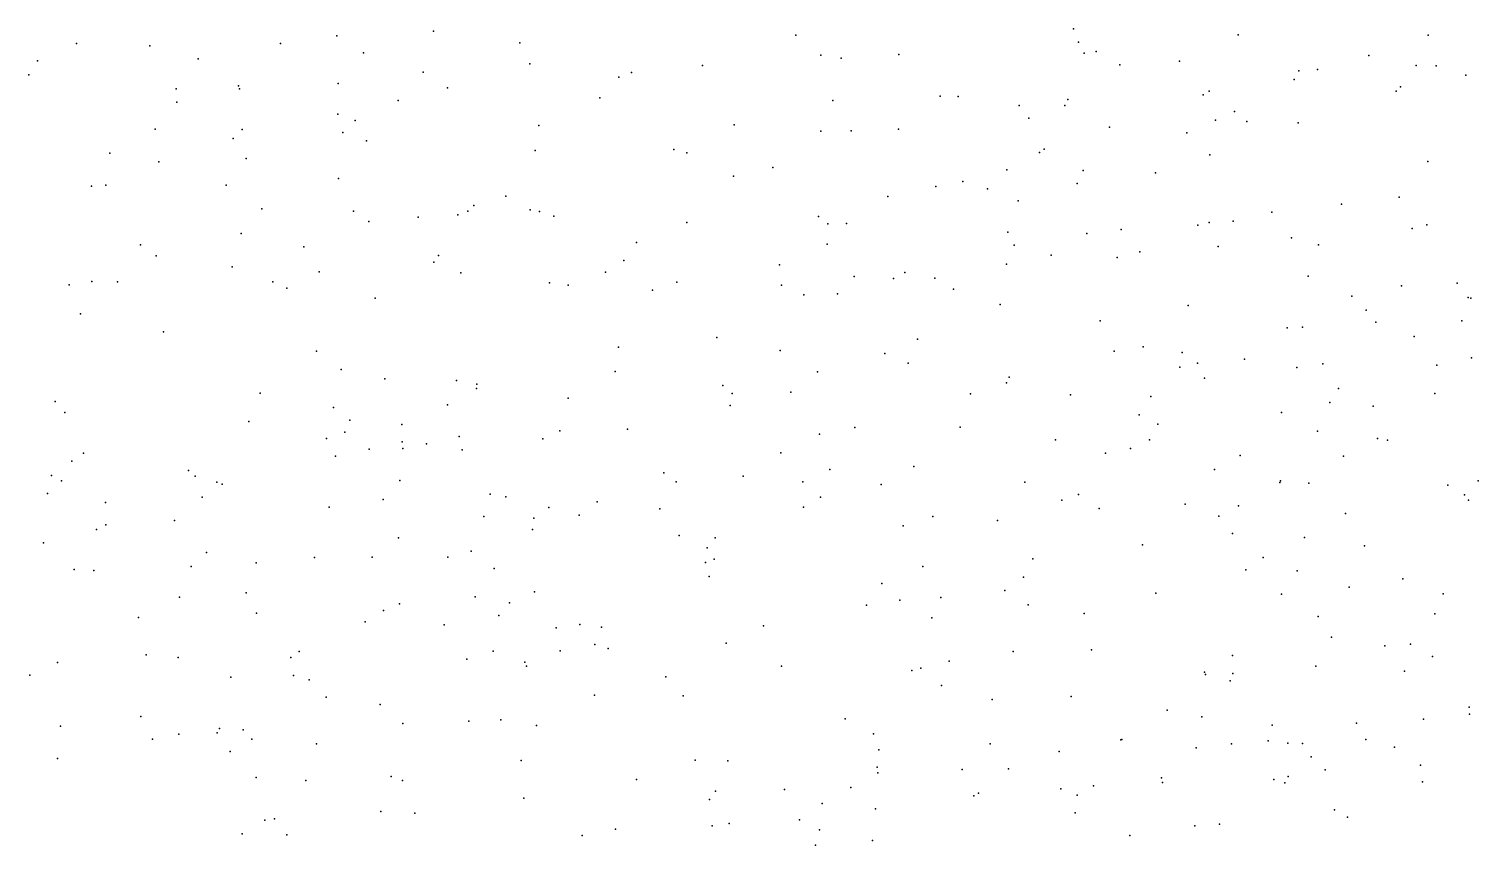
# Model space of a CAD drawing. Header units: metres. Extents: x -23.9 to 23.9, y -28.5 to 28.5.
# Drawn here: x -11.959 to -8.983, y 3.372 to 5.048 of the extents above; entities that cross this region are included whole.
import ezdxf

# ---------------------------------------------------------------- set-up
doc = ezdxf.new("R2010")
doc.units = ezdxf.units.M

msp = doc.modelspace()

# ---------------------------------------------------------------- linework, layer by layer
for p in [(-11.3266, 5.0337, 17.0262), (-11.1283, 5.0434, 1.3777), (-10.3839, 5.0352, 13.7996), (-9.8136, 5.0478, -3.2788), (-9.4757, 5.0361, 19.8611), (-9.0857, 5.0353, -11.51), (-11.8618, 5.0181, 8.1597), (-11.7112, 5.0135, -3.714), (-11.4423, 5.0179, 7.1867), (-10.9513, 5.0196, 2.7233), (-9.8035, 5.0207, 20.9762), (-9.7675, 5.0015, 17.0982), (-11.9413, 4.9822, 7.7763), (-11.6114, 4.9864, 15.2419), (-11.2722, 4.9985, 14.9679), (-10.9306, 4.976, 0.6135), (-10.576, 4.9726, 13.3655), (-10.333, 4.9941, 15.0441), (-10.2913, 4.9876, 12.4946), (-10.1729, 4.9956, 2.9711), (-9.792, 4.9981, 1.8102), (-9.7187, 4.9742, 2.1611), (-9.5961, 4.9815, -16.9836), (-9.2072, 4.9933, 3.7866), (-9.1097, 4.9729, -20.3921), (-9.069, 4.9718, 12.8823), (-11.9591, 4.9535, 1.5537), (-11.1492, 4.9593, 14.6037), (-10.7478, 4.9486, -0.6636), (-10.7217, 4.9582, 16.57), (-9.3607, 4.944, -18.7727), (-9.3511, 4.9617, 5.2316), (-9.313, 4.9646, 4.8446), (-9.0082, 4.9532, 7.9939), (-11.6571, 4.925, -2.7493), (-11.5285, 4.9309, 12.0134), (-11.5264, 4.9246, -5.4178), (-11.3241, 4.9358, 8.5217), (-11.0993, 4.927, 14.0124), (-9.5475, 4.9124, 14.8942), (-9.5349, 4.9204, 11.4818), (-9.1514, 4.9199, 19.7255), (-9.1421, 4.9287, 5.6002), (-11.6552, 4.8973, 18.1732), (-11.2008, 4.9007, 12.4046), (-10.7864, 4.9062, 1.7708), (-10.308, 4.9011, 17.4611), (-10.0876, 4.9098, 20.613), (-10.0504, 4.9091, -0.396), (-9.9256, 4.8908, -2.4249), (-9.8319, 4.8906, 16.0416), (-9.8256, 4.9031, 13.7941), (-11.3248, 4.8731, -1.4051), (-11.2889, 4.8596, 13.2625), (-9.9054, 4.8649, 11.3235), (-9.5222, 4.8608, -18.3275), (-9.4833, 4.8782, -16.213), (-9.4581, 4.8581, -10.9491), (-9.3525, 4.8552, 16.959), (-11.7002, 4.8419, -5.0333), (-11.5395, 4.8229, -5.7574), (-11.5214, 4.8417, 13.661), (-11.3142, 4.835, 14.3039), (-10.9119, 4.8495, -2.6823), (-10.5109, 4.851, 12.0884), (-10.3328, 4.838, -2.3472), (-10.2702, 4.8386, 0.4951), (-10.1734, 4.8424, 12.8571), (-9.7396, 4.846, 19.0657), (-9.5808, 4.8347, -2.8117), (-11.7929, 4.7925, 7.407), (-11.266, 4.8179, -3.9576), (-10.9198, 4.7981, -3.862), (-10.6344, 4.8006, 0.4685), (-10.6083, 4.7932, 14.4773), (-9.8839, 4.794, -8.8498), (-9.8738, 4.8011, 4.1542), (-11.6924, 4.7753, 3.4919), (-11.5133, 4.7821, 11.6354), (-10.4311, 4.7633, 3.4582), (-9.5341, 4.7893, 3.1388), (-9.0859, 4.7756, 14.8541), (-11.3231, 4.7405, -2.586), (-10.512, 4.7458, 17.7251), (-10.0408, 4.7349, 20.1359), (-9.9507, 4.7587, 16.6591), (-9.7943, 4.7575, -3.4893), (-9.6457, 4.7521, -20.9043), (-11.8307, 4.725, -5.9049), (-11.8013, 4.727, 10.7324), (-11.5539, 4.7272, 2.123), (-10.9797, 4.7048, 8.4487), (-10.1951, 4.7035, 13.9002), (-10.0964, 4.7241, -1.3986), (-9.9906, 4.7197, 1.5802), (-9.8061, 4.7307, -1.1197), (-9.1448, 4.7024, 21.1022), (-11.4807, 4.6786, 17.2215), (-11.2924, 4.6734, 18.9332), (-11.0575, 4.6735, 7.2143), (-11.0457, 4.6855, 2.368), (-10.9295, 4.6767, 14.3651), (-10.9108, 4.6732, 18.072), (-9.9276, 4.6952, -8.3925), (-9.2633, 4.6884, 4.2548), (-11.2609, 4.6526, -0.2245), (-11.1598, 4.6617, -5.3976), (-11.078, 4.6663, 3.2966), (-10.8809, 4.6633, 2.8266), (-10.6082, 4.6506, 18.268), (-10.3374, 4.6627, -0.1936), (-10.3184, 4.6478, 1.7659), (-10.28, 4.6481, 3.7854), (-9.5586, 4.6448, -8.4787), (-9.5349, 4.6507, 16.4066), (-9.4857, 4.6533, -8.8413), (-9.4064, 4.6716, 13.3909), (-9.0879, 4.6454, -17.6139), (-11.5234, 4.6275, 8.7282), (-9.9486, 4.6303, 3.1644), (-9.7865, 4.6279, 18.7986), (-9.716, 4.6361, -11.5349), (-9.3659, 4.6189, 19.7984), (-9.1185, 4.6384, -8.3322), (-11.73, 4.6046, -1.5089), (-11.3945, 4.6004, 18.2437), (-10.7115, 4.6092, 13.5848), (-10.3198, 4.6057, 16.6405), (-9.9356, 4.604, 12.6371), (-9.6778, 4.5901, 15.0076), (-9.5167, 4.6008, -3.053), (-9.3104, 4.6046, -11.6551), (-11.6977, 4.5821, 14.3624), (-11.542, 4.5596, 7.289), (-11.1279, 4.5691, 8.7571), (-11.1178, 4.5829, 0.9993), (-10.7375, 4.5723, -1.3849), (-10.4178, 4.5633, -8.7374), (-9.9511, 4.5648, -11.1116), (-9.8595, 4.5831, 21.0024), (-9.7242, 4.5786, 3.9419), (-11.8297, 4.5296, 8.0313), (-11.7771, 4.5285, 8.4656), (-11.4583, 4.5289, 13.2626), (-11.3631, 4.549, 16.7188), (-11.0718, 4.5472, 1.3553), (-10.8903, 4.5262, 18.455), (-10.7752, 4.5482, 19.0631), (-10.6288, 4.5277, 16.461), (-10.2642, 4.5394, 14.2203), (-10.1837, 4.5355, 14.651), (-10.16, 4.5479, 3.4811), (-10.0985, 4.5361, 20.5431), (-9.3316, 4.5402, 11.557), (-9.0259, 4.526, -21.6178), (-11.8769, 4.5221, -3.0003), (-11.4298, 4.5158, 10.7004), (-11.2483, 4.4951, 17.6497), (-10.8519, 4.5215, -0.3706), (-10.6783, 4.5114, 7.8645), (-10.4136, 4.5217, 11.497), (-10.3676, 4.5016, -3.6342), (-10.2987, 4.5038, 17.5864), (-10.06, 4.5133, -2.2943), (-9.2421, 4.4993, 26.143), (-9.1403, 4.5203, 5.8064), (-9.0029, 4.4962, -20.2459), (-8.9977, 4.4949, -10.6537), (-9.9646, 4.4818, 11.2714), (-9.578, 4.4798, -17.4959), (-9.2127, 4.4704, 11.9761), (-11.8534, 4.4632, 13.6281), (-9.7589, 4.4487, 26.6711), (-9.3436, 4.4358, 12.3384), (-9.1932, 4.4459, 5.171), (-9.0164, 4.4487, 3.0761), (-11.6827, 4.4256, -3.8554), (-10.5462, 4.4141, 18.5446), (-10.1341, 4.4106, 18.5775), (-9.375, 4.4341, -16.9183), (-9.1141, 4.4166, 10.8632), (-11.3688, 4.3863, -1.4713), (-10.7486, 4.3945, -2.5934), (-10.4161, 4.3877, 13.3979), (-10.2016, 4.3816, 12.5913), (-9.7302, 4.386, -9.3661), (-9.671, 4.3954, 13.731), (-9.5907, 4.3838, 3.225), (-11.3177, 4.3489, 3.336), (-10.1534, 4.3613, 17.1718), (-9.5954, 4.3533, -2.7182), (-9.5594, 4.3619, 27.0495), (-9.4626, 4.3696, 10.9732), (-9.3554, 4.3526, 13.2332), (-9.3018, 4.3602, 15.06), (-9.0673, 4.3573, 21.9652), (-8.9966, 4.3724, 14.9128), (-11.2281, 4.3296, 7.4179), (-11.0809, 4.3262, -2.7409), (-11.0394, 4.3186, -1.2143), (-10.7552, 4.3445, -3.5538), (-10.5341, 4.3159, 11.9935), (-10.3398, 4.3435, 18.9293), (-9.9513, 4.3215, -1.3858), (-9.9457, 4.3325, 20.2228), (-9.5449, 4.3307, -20.6139), (-11.4842, 4.3002, -2.7747), (-11.0399, 4.3094, -5.3257), (-10.8515, 4.2895, 1.0139), (-10.5151, 4.2994, -8.9839), (-10.3946, 4.3017, -1.5157), (-10.0257, 4.2989, 14.0458), (-9.8202, 4.2965, 3.7788), (-9.6551, 4.2932, 20.969), (-9.2694, 4.3095, 12.8207), (-9.0717, 4.2996, 20.8746), (-11.9052, 4.2826, -0.3066), (-11.8858, 4.2605, 10.2335), (-11.3339, 4.2703, 9.3496), (-11.0995, 4.2758, -3.7773), (-10.5193, 4.2749, -0.1799), (-9.3868, 4.2603, -19.1847), (-9.2874, 4.281, -20.3803), (-9.1984, 4.2735, 6.0457), (-11.5074, 4.2417, 7.6901), (-11.3002, 4.2447, 10.2801), (-11.1935, 4.2353, -4.9608), (-10.2632, 4.2293, 13.1103), (-10.0465, 4.2304, -11.4978), (-9.6787, 4.2554, -0.8066), (-9.6409, 4.2366, -10.5423), (-11.3481, 4.207, 13.0849), (-11.3101, 4.2198, 1.9108), (-11.1923, 4.1998, 3.0575), (-11.0755, 4.2107, 9.5669), (-10.9036, 4.2063, 12.2874), (-10.8685, 4.2229, 8.9227), (-10.7301, 4.2258, 14.3606), (-10.3352, 4.2156, 16.7702), (-9.8506, 4.2044, 20.6679), (-9.6579, 4.2038, 4.172), (-9.3126, 4.2218, 13.5662), (-9.1896, 4.207, 27.1976), (-9.1692, 4.2035, -7.8229), (-11.8471, 4.1769, -4.732), (-11.3294, 4.1705, 12.6587), (-11.2603, 4.1852, -5.9109), (-11.1916, 4.1862, 15.0184), (-11.1427, 4.1958, 2.6769), (-11.0697, 4.1834, 16.62), (-10.4151, 4.1775, -8.307), (-9.7479, 4.177, 26.0988), (-9.697, 4.1864, -3.2428), (-9.4712, 4.1719, -8.2164), (-9.259, 4.1709, -1.8577), (-11.8714, 4.16, 0.7788), (-11.6318, 4.1409, -3.6281), (-10.3141, 4.1433, -3.4975), (-10.1417, 4.1493, -2.4268), (-9.5245, 4.143, -20.95), (-11.9126, 4.1306, 2.6268), (-11.892, 4.1198, 0.4257), (-11.6175, 4.1294, -1.3664), (-11.5732, 4.1172, 14.9343), (-11.5622, 4.1131, -3.1112), (-11.1976, 4.1208, -0.4692), (-10.6551, 4.1366, -5.6803), (-10.63, 4.1179, 16.6313), (-10.4921, 4.1294, -2.5176), (-10.3698, 4.118, 11.728), (-10.209, 4.1125, -0.2282), (-9.9139, 4.1169, -8.0602), (-9.3902, 4.1166, 20.1426), (-9.3886, 4.1199, 20.8115), (-9.3302, 4.1154, 5.1035), (-9.0447, 4.1113, 22.3425), (-8.983, 4.12, 21.3085), (-11.9211, 4.0941, 14.0775), (-11.6037, 4.0867, 3.1717), (-11.2318, 4.0815, -3.5321), (-11.012, 4.0926, 17.6219), (-10.9795, 4.0872, -3.2749), (-10.3334, 4.0865, 1.8765), (-9.8379, 4.08, -2.6419), (-9.8038, 4.0921, 12.4844), (-9.0107, 4.091, -15.7831), (-9.0028, 4.0802, 4.3829), (-11.8018, 4.0752, -3.9731), (-11.3427, 4.0659, 15.3751), (-10.8911, 4.0651, 1.957), (-10.8294, 4.0497, -0.2929), (-10.7921, 4.0766, 8.3354), (-10.6632, 4.0626, -2.8913), (-10.3683, 4.0656, 0.9728), (-9.7609, 4.063, 13.8888), (-9.5843, 4.0717, 10.7354), (-9.5152, 4.0475, 14.9597), (-9.475, 4.0683, 25.9107), (-9.2553, 4.0526, 20.4888), (-11.8202, 4.0201, -0.5044), (-11.8013, 4.0297, 3.4924), (-11.6602, 4.0383, 11.6857), (-11.0247, 4.0464, 10.1604), (-10.9251, 4.0201, 14.6901), (-10.9224, 4.0432, 9.8355), (-10.1637, 4.0272, 20.4445), (-10.1025, 4.0467, 1.3533), (-9.97, 4.0388, 14.5994), (-11.9293, 3.9925, -3.0888), (-11.2003, 4.0026, -0.9722), (-10.6237, 4.0076, 13.9436), (-10.5498, 4.0032, -4.9422), (-9.6722, 3.9883, 12.8009), (-9.487, 4.012, 11.9634), (-9.3397, 4.0038, -1.3293), (-11.5942, 3.9731, 0.6514), (-11.3725, 3.9623, 2.7984), (-11.2545, 3.9635, 11.3087), (-11.0991, 3.9635, -0.0969), (-11.0511, 3.9756, 18.0054), (-10.5659, 3.9825, -8.6606), (-10.552, 3.9589, 13.0611), (-9.8972, 3.9595, -9.4319), (-9.4245, 3.9626, -2.1772), (-9.2163, 3.9864, -20.645), (-11.8661, 3.9378, 1.1109), (-11.8261, 3.936, 1.6342), (-11.6263, 3.9443, 13.4359), (-11.4928, 3.9517, 0.1423), (-11.0037, 3.9402, 16.9192), (-10.5696, 3.9523, -0.0015), (-10.1235, 3.9437, -5.4053), (-9.4596, 3.9371, 12.3391), (-9.3543, 3.9349, -9.1389), (-10.5621, 3.9235, 20.2271), (-10.2077, 3.909, -5.0743), (-9.9165, 3.9218, 11.7085), (-9.2478, 3.9019, 13.2993), (-9.1377, 3.9188, -10.5963), (-11.6502, 3.881, -4.8392), (-11.5133, 3.8897, -0.7279), (-11.0424, 3.8815, -8.7348), (-10.972, 3.8693, -5.8939), (-10.9207, 3.8922, 12.7877), (-10.1707, 3.8751, -2.96), (-10.0862, 3.8806, -11.1563), (-9.9551, 3.8944, -0.6306), (-9.6449, 3.8893, -1.5092), (-9.3868, 3.887, -16.5031), (-9.0546, 3.8879, 25.9209), (-11.7343, 3.8392, -2.564), (-11.492, 3.8483, -2.8147), (-11.2313, 3.8539, 17.325), (-11.1983, 3.8675, 1.0855), (-10.9944, 3.8437, 5.1518), (-10.2393, 3.8646, -1.2314), (-9.9066, 3.8653, 26.8505), (-9.7918, 3.8474, 14.2204), (-9.3115, 3.8415, 4.2446), (-9.0719, 3.8467, 14.5088), (-11.2688, 3.8301, 7.9363), (-11.1062, 3.8245, 9.2225), (-10.8765, 3.8179, -9.0415), (-10.8276, 3.8251, 18.2186), (-10.7835, 3.8194, 15.3717), (-10.4505, 3.8219, -9.047), (-10.1048, 3.8387, -3.3929), (-10.7972, 3.7836, 8.8472), (-10.5269, 3.7864, -6.0209), (-9.2842, 3.7991, -8.1793), (-9.1742, 3.781, 6.1249), (-9.1214, 3.7842, 21.3167), (-11.7182, 3.7626, 13.7697), (-11.6529, 3.7574, -5.8685), (-11.4213, 3.7572, 4.6884), (-11.4039, 3.7693, 10.6664), (-11.0599, 3.7534, -8.3656), (-11.0056, 3.7705, 4.586), (-10.8678, 3.7707, 14.1998), (-10.7696, 3.7756, 2.1198), (-9.9378, 3.7697, 26.4387), (-9.7766, 3.7726, 10.9449), (-9.4872, 3.761, 5.6026), (-9.0764, 3.7595, -7.8606), (-11.9575, 3.721, 11.5943), (-11.9006, 3.747, 15.0843), (-11.416, 3.7202, -0.1663), (-10.9405, 3.7473, -0.7726), (-10.937, 3.7391, 8.1573), (-10.4136, 3.7397, 17.5843), (-10.1459, 3.7304, 1.9042), (-10.1275, 3.7353, 20.8841), (-10.0695, 3.7497, 19.7797), (-9.5451, 3.7267, 21.7461), (-9.5426, 3.7224, -3.0324), (-9.4868, 3.7246, 14.382), (-9.3164, 3.7393, -3.4149), (-9.1342, 3.7288, 10.5016), (-11.5447, 3.7168, 17.7308), (-11.3833, 3.7113, -8.9288), (-10.6509, 3.7176, 20.6884), (-10.0847, 3.6998, 25.894), (-9.4921, 3.7095, 3.5375), (-11.3486, 3.6757, -0.5053), (-10.7974, 3.68, 8.4751), (-10.6158, 3.6787, 4.9515), (-9.9812, 3.6712, 25.5307), (-9.8183, 3.6768, -11.5613), (-11.7297, 3.6363, 3.6139), (-11.2377, 3.6604, -5.0655), (-10.2825, 3.6315, -8.4416), (-9.6214, 3.649, 27.0826), (-9.5505, 3.6352, -9.113), (-9.0009, 3.6553, 11.8527), (-9.0007, 3.6407, 22.4331), (-11.8945, 3.6164, -5.2295), (-11.5727, 3.6022, 8.0313), (-11.568, 3.6116, 5.2633), (-11.5194, 3.6087, -5.505), (-11.1913, 3.6215, 5.481), (-11.0558, 3.6264, 10.2408), (-10.9899, 3.6291, 13.9074), (-10.9165, 3.6177, 9.7017), (-9.4058, 3.6185, -3.8526), (-9.2323, 3.6223, -19.062), (-9.0952, 3.6304, -8.5594), (-11.7051, 3.5897, 10.5437), (-11.6513, 3.5997, 3.179), (-11.5011, 3.5893, 11.2817), (-11.3687, 3.5802, 13.9111), (-10.2248, 3.6002, 5.0293), (-9.9851, 3.5801, -5.5466), (-9.7167, 3.588, -2.103), (-9.7143, 3.5886, 21.4446), (-9.5621, 3.5714, 20.1777), (-9.4895, 3.5798, -8.5865), (-9.4139, 3.5857, 6.8072), (-9.3738, 3.5811, -17.9504), (-9.3437, 3.5804, 11.8036), (-9.2134, 3.5891, 3.8509), (-9.1543, 3.5729, 27.1175), (-11.9006, 3.5496, 14.7349), (-11.5461, 3.564, 1.0113), (-10.948, 3.5457, -4.7796), (-10.5909, 3.5466, 14.8455), (-10.524, 3.5449, -4.728), (-10.2138, 3.5675, 0.0403), (-9.8434, 3.5639, 7.5191), (-9.326, 3.5532, 7.2786), (-11.2149, 3.5126, 9.3045), (-10.2169, 3.5323, -11.688), (-10.2158, 3.52, 0.9315), (-10.0428, 3.5274, 21.6463), (-9.9473, 3.5284, 6.631), (-9.3728, 3.5129, -11.525), (-9.2967, 3.5262, 13.0562), (-9.101, 3.536, 12.386), (-11.4927, 3.5105, 18.1405), (-11.3905, 3.5048, -3.3388), (-11.1918, 3.5044, -2.4946), (-10.7114, 3.5063, -9.3169), (-10.5488, 3.4824, -8.2786), (-10.4073, 3.4863, 18.119), (-10.2713, 3.49, 7.0651), (-9.8397, 3.4874, 19.7522), (-9.7725, 3.4937, -17.4452), (-9.6331, 3.51, 25.3651), (-9.6309, 3.5003, 11.5573), (-9.4026, 3.5068, 4.9531), (-9.3801, 3.4996, 22.3205), (-9.0968, 3.502, 12.754), (-10.9429, 3.4685, 8.7083), (-10.5614, 3.4658, 4.6297), (-10.3298, 3.4573, 20.9915), (-10.0185, 3.4733, 22.174), (-10.0087, 3.4784, 1.615), (-9.8062, 3.4743, -1.5889), (-11.4745, 3.423, 4.4109), (-11.4549, 3.4257, 14.3376), (-11.2366, 3.441, -8.1723), (-11.1664, 3.4378, 8.9712), (-10.3765, 3.424, 12.3033), (-10.2206, 3.4462, -8.7417), (-9.8104, 3.4381, -8.6265), (-9.2779, 3.4445, -11.099), (-9.2508, 3.4294, 5.6846), (-11.5214, 3.395, -0.341), (-11.4292, 3.3928, -2.2223), (-10.7542, 3.4048, 0.4552), (-10.5559, 3.4113, 19.7391), (-10.5211, 3.4164, 2.5134), (-10.3358, 3.4031, 8.082), (-9.5648, 3.4113, 4.3148), (-9.5141, 3.4146, -2.3141), (-10.8229, 3.3919, 0.829), (-10.3436, 3.3721, 2.1328), (-10.2269, 3.3813, 19.6334), (-9.6979, 3.3914, -11.8153)]:
    msp.add_point(p)

doc.saveas('drawing.dxf')
